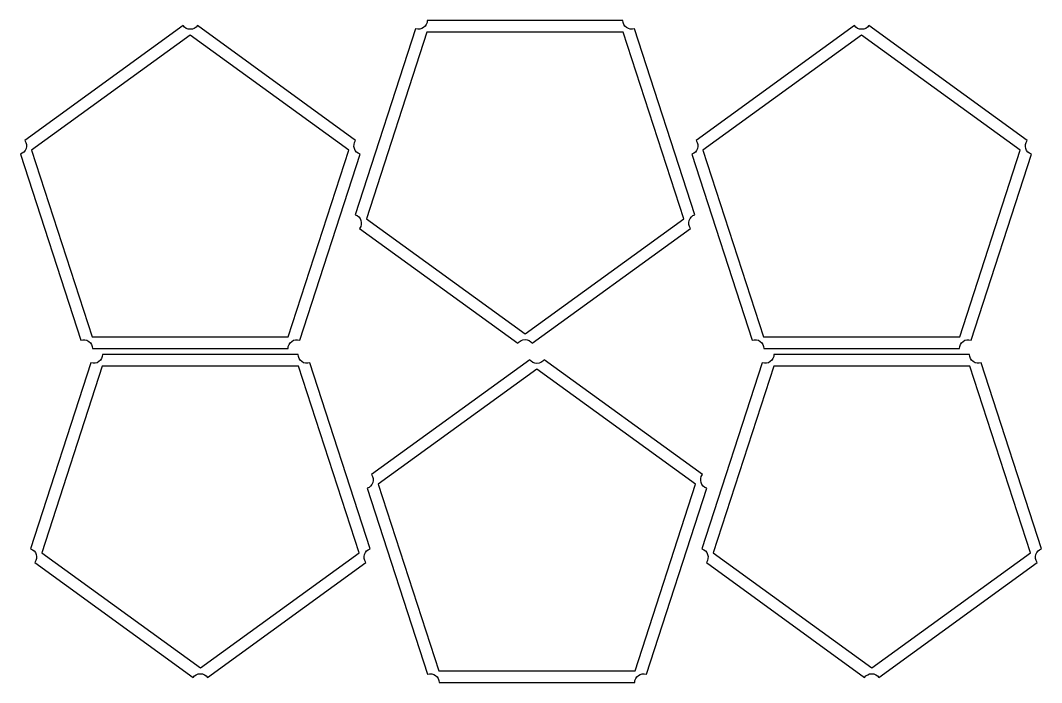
# Model space of a CAD drawing. Header units: millimetres. Extents: x -484 to 378, y -171 to 388.
import ezdxf

# ---------------------------------------------------------------- set-up
doc = ezdxf.new("R2010")
doc.units = ezdxf.units.MM
doc.layers.get('0').update_dxf_attribs({"linetype": 'CONTINUOUS'})

msp = doc.modelspace()

# ---------------------------------------------------------------- linework, layer by layer
for points in [[(85.38, 224.29), (34.4, 381.21, -0.509525), (24.58, 388.34), (-140.42, 388.34, -0.509525), (-150.24, 381.21), (-201.23, 224.29, -0.509525), (-197.48, 212.74), (-63.99, 115.76, -0.509525), (-51.85, 115.76), (81.63, 212.74, -0.509525)], [(-248.09, 118.48), (-197.1, 275.41, -0.509525), (-200.85, 286.95), (-334.34, 383.93, -0.509525), (-346.47, 383.93), (-479.96, 286.95, -0.509525), (-483.71, 275.41), (-432.72, 118.48, -0.509525), (-422.9, 111.35), (-257.9, 111.35, -0.509525)], [(365.64, 286.95), (232.15, 383.93, -0.509525), (220.01, 383.93), (86.53, 286.95, -0.509525), (82.78, 275.41), (133.76, 118.48, -0.509525), (143.58, 111.35), (308.58, 111.35, -0.509525), (318.4, 118.48), (369.39, 275.41, -0.509525)], [(-188.58, -57.71), (-239.57, 99.22, -0.509525), (-249.39, 106.35), (-414.39, 106.35, -0.509525), (-424.21, 99.22), (-475.19, -57.71, -0.509525), (-471.44, -69.25), (-337.96, -166.23, -0.509525), (-325.82, -166.23), (-192.33, -69.25, -0.509525)], [(95.04, -69.25), (228.53, -166.23, -0.509525), (240.66, -166.23), (374.15, -69.25, -0.509525), (377.9, -57.71), (326.91, 99.22, -0.509525), (317.1, 106.35), (152.1, 106.35, -0.509525), (142.28, 99.22), (91.29, -57.71, -0.509525)], [(-191.19, -6.58), (-140.2, -163.51, -0.509525), (-130.38, -170.64), (34.62, -170.64, -0.509525), (44.43, -163.51), (95.42, -6.58, -0.509525), (91.67, 4.96), (-41.82, 101.94, -0.509525), (-53.95, 101.94), (-187.44, 4.96, -0.509525)]]:
    msp.add_lwpolyline(points, format="xyb", close=True)
for points in [[(-340.4, 375.98), (-474.27, 278.72), (-423.14, 121.35), (-257.67, 121.35), (-206.54, 278.72)], [(75.94, 220.97), (24.81, 378.34), (-140.66, 378.34), (-191.79, 220.97), (-57.92, 123.71)], [(308.82, 121.35), (359.95, 278.72), (226.08, 375.98), (92.21, 278.72), (143.35, 121.35)], [(-198.02, -61.02), (-249.15, 96.35), (-414.62, 96.35), (-465.76, -61.02), (-331.89, -158.28)], [(317.33, 96.35), (151.86, 96.35), (100.73, -61.02), (234.6, -158.28), (368.46, -61.02)], [(34.85, -160.64), (85.98, -3.27), (-47.88, 93.99), (-181.75, -3.27), (-130.62, -160.64)]]:
    msp.add_lwpolyline(points, close=True)

doc.saveas('drawing.dxf')
